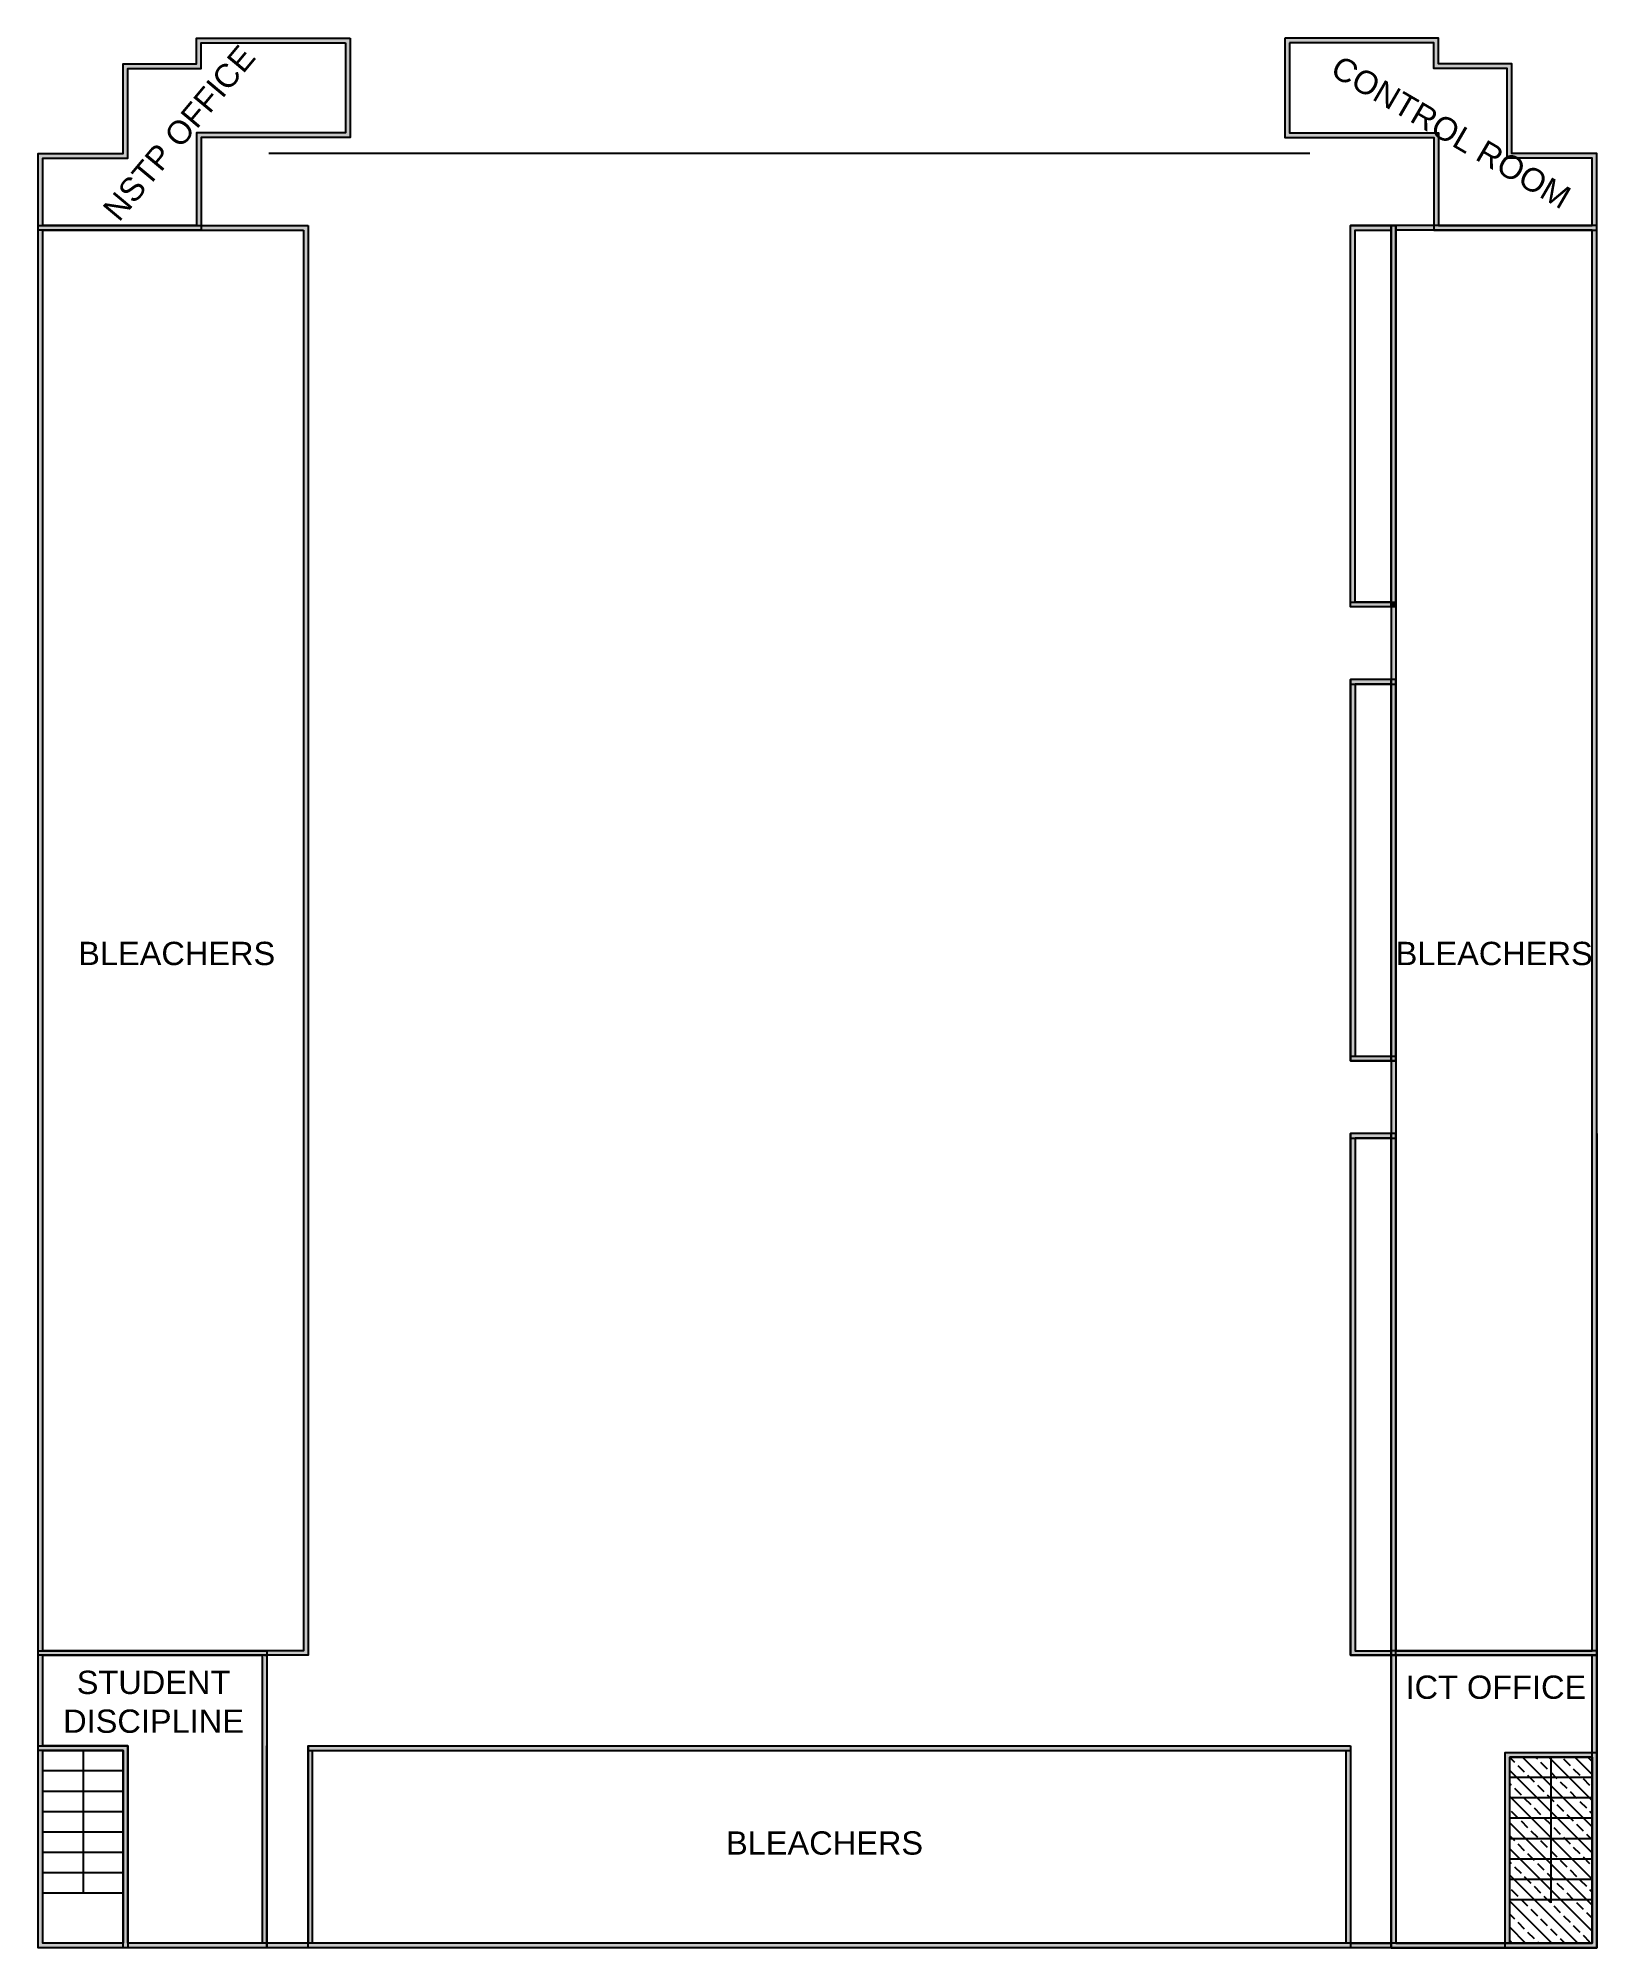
# Model space of a CAD drawing. Header units: centimetres. Extents: x 127612 to 181162, y 37734 to 103354.
import ezdxf

# ---------------------------------------------------------------- set-up
doc = ezdxf.new("R2010")
doc.units = ezdxf.units.CM
doc.layers.add('hatches', color=7, linetype='Continuous')
doc.layers.add('label', color=7, linetype='Continuous')
doc.styles.get("Standard").update_dxf_attribs({"font": 'arial.ttf'})

# ---------------------------------------------------------------- blocks, each defined once
blk = doc.blocks.new('*U1')
blk.add_line((0, 1415), (0, -1415))
blk = doc.blocks.new('*U2')
at = {"color": 0, "linetype": 'ByBlock', "lineweight": -2, "transparency": 16777216}
for p in [(121062, 89709), (121762, 89709), (122462, 89709), (123162, 89709), (123862, 89709), (124562, 89709), (125262, 89709), (125962, 89709)]:
    blk.add_blockref('*U1', p, dxfattribs=at)
blk = doc.blocks.new('*U3')
at = {"layer": 'hatches'}
blk.add_line((0, 1380), (0, -1380), dxfattribs=at)
blk = doc.blocks.new('*U4')
at = {"layer": 'hatches', "color": 0, "linetype": 'ByBlock', "lineweight": -2, "transparency": 16777216}
for p in [(120836, 39274), (121536, 39274), (122236, 39274), (122936, 39274), (123636, 39274), (124336, 39274), (125036, 39274), (125736, 39274)]:
    blk.add_blockref('*U3', p, dxfattribs=at)

msp = doc.modelspace()

# ---------------------------------------------------------------- hatches: boundary and pattern name
at = {"layer": 'hatches'}
h = msp.add_hatch(color=256, dxfattribs=at)
h.dxf.hatch_style = 1
h.paths.add_polyline_path([(127612, 47944), (127612, 47784), (135462, 47784), (135462, 47944)])
h.paths.add_polyline_path([(133047, 100104), (133047, 96914), (133207, 96914), (133207, 99944), (138332, 99944), (138332, 103354), (133047, 103354), (133047, 102474), (130532, 102474), (130532, 99396), (127612, 99396), (127612, 96914), (127772, 96914), (127772, 99236), (130692, 99236), (130692, 102314), (133207, 102314), (133207, 103194), (138172, 103194), (138172, 100104)])
h = msp.add_hatch(color=256, dxfattribs=at)
h.dxf.hatch_style = 1
h.paths.add_polyline_path([(174262, 83814), (174262, 96914), (174102, 96914), (174102, 83814)])
h.paths.add_polyline_path([(175727, 96914), (175727, 100104), (170602, 100104), (170602, 103194), (175567, 103194), (175567, 102314), (178082, 102314), (178082, 99236), (181002, 99236), (181002, 96914), (181162, 96914), (181162, 99396), (178242, 99396), (178242, 102474), (175727, 102474), (175727, 103354), (170442, 103354), (170442, 99944), (175567, 99944), (175567, 96914)])
h.paths.add_polyline_path([(174262, 81314), (174262, 83814), (174102, 83814), (174102, 81314)])
h.paths.add_polyline_path([(174102, 68214), (174102, 68374), (172862, 68374), (172702, 68374), (172702, 68214)])
h.paths.add_polyline_path([(174262, 37894), (174262, 47784), (174102, 47784), (174102, 37894)])
h.paths.add_polyline_path([(181162, 44444), (181162, 47784), (181002, 47784), (181002, 44444)])
h.paths.add_polyline_path([(181162, 37734), (181162, 44444), (181002, 44444), (181002, 37894), (178172, 37894), (178012, 37894), (178012, 37734)])
h.paths.add_polyline_path([(181002, 44284), (181002, 44444), (178012, 44444), (178012, 37894), (178172, 37894), (178172, 44284)], flags=17)
h.paths.add_polyline_path([(178012, 37734), (178012, 37894), (174262, 37894), (174102, 37894), (174102, 37734)])
h = msp.add_hatch(color=256, dxfattribs=at)
h.dxf.hatch_style = 1
h.paths.add_polyline_path([(174102, 37734), (174102, 37894), (172702, 37894), (172702, 37734)])
h.paths.add_polyline_path([(172702, 37734), (172702, 37894), (164402, 37894), (137042, 37894), (137042, 44509), (136882, 44509), (136882, 37734)])
h.paths.add_polyline_path([(172702, 37894), (172702, 44509), (172542, 44509), (172542, 37894)], flags=17)
h.paths.add_polyline_path([(172702, 44509), (172702, 44669), (136882, 44669), (136882, 44509)])
h.paths.add_polyline_path([(136882, 37734), (136882, 37894), (135462, 37894), (135462, 37734)])
h.paths.add_polyline_path([(135462, 37734), (135462, 37894), (130692, 37894), (130692, 37734)])
h.paths.add_polyline_path([(135462, 37894), (135462, 47784), (135302, 47784), (135302, 37894)])
h.paths.add_polyline_path([(130692, 37734), (130692, 44669), (127772, 44669), (127612, 44669), (127612, 44509), (130532, 44509), (130532, 37734)])
h.paths.add_polyline_path([(130532, 37734), (130532, 37894), (127772, 37894), (127772, 44509), (127612, 44509), (127612, 37734)], flags=17)
h.paths.add_polyline_path([(127772, 44669), (127772, 47784), (127612, 47784), (127612, 44669)])
h.paths.add_polyline_path([(135462, 47784), (135462, 47944), (127612, 47944), (127612, 47784)], flags=0)
h.paths.add_polyline_path([(136882, 47784), (136882, 96914), (127612, 96914), (127612, 47944), (127772, 47944), (127772, 96754), (136722, 96754), (136722, 47944), (135462, 47944), (135462, 47784)])
h = msp.add_hatch(color=256, dxfattribs=at)
h.dxf.hatch_style = 1
h.paths.add_polyline_path([(174102, 47784), (174102, 47944), (172862, 47944), (172862, 65554), (174102, 65554), (174102, 65714), (172702, 65714), (172702, 47784)])
h.paths.add_polyline_path([(172862, 68374), (172862, 81154), (172702, 81154), (172702, 68374)])
h.paths.add_polyline_path([(172862, 83974), (172862, 96754), (174102, 96754), (174102, 96914), (172702, 96914), (172702, 83974)])
h = msp.add_hatch(color=256, dxfattribs=at)
h.dxf.hatch_style = 1
h.paths.add_polyline_path([(174102, 83814), (174102, 83974), (172702, 83974), (172702, 83814)])
h.paths.add_polyline_path([(174102, 81154), (174102, 81314), (172702, 81314), (172702, 81154)])
h.paths.add_polyline_path([(174262, 81314), (174262, 83814), (174102, 83814), (174102, 81314)], flags=16)
h.paths.add_polyline_path([(174262, 83814), (174262, 83974), (174102, 83974), (174102, 83814)], flags=0)
h.paths.add_polyline_path([(174262, 81154), (174262, 81314), (174102, 81314), (174102, 81154)], flags=0)
h.paths.add_polyline_path([(174262, 83814), (174262, 96914), (174102, 96914), (174102, 83814)], flags=0)
h.paths.add_polyline_path([(181002, 96754), (181002, 47944), (174262, 47944), (174262, 83814), (174102, 83814), (174102, 47784), (181162, 47784), (181162, 96914), (174262, 96914), (174262, 96754)])
h = msp.add_hatch(color=256, dxfattribs=at)
h.dxf.hatch_style = 1
h.paths.add_polyline_path([(174262, 83974), (174102, 83974), (174102, 83814), (174262, 83814)])
h = msp.add_hatch(dxfattribs=at)
h.set_pattern_fill('ANSI33', color=256, scale=100, angle=-90)
h.set_pattern_definition([(315, (89878.44, 165345.7), (449.0128, 449.0128), []), (315, (89878.44, 164896.7), (449.0128, 449.0128), [317.5, -158.75])])
h.paths.add_polyline_path([(181002, 43584), (181002, 44284), (179587, 44284), (179587, 43584)])
h.paths.add_polyline_path([(181002, 42884), (181002, 43584), (179587, 43584), (179587, 42884)])
h.paths.add_polyline_path([(181002, 41484), (181002, 42184), (179587, 42184), (179587, 41484)])
h.paths.add_polyline_path([(181002, 42184), (181002, 42884), (179587, 42884), (179587, 42184)])
h.paths.add_polyline_path([(179587, 42884), (179587, 43584), (178172, 43584), (178172, 42884)])
h.paths.add_polyline_path([(179587, 43584), (179587, 44284), (178172, 44284), (178172, 43584)])
h.paths.add_polyline_path([(179587, 42184), (179587, 42884), (178172, 42884), (178172, 42184)])
h.paths.add_polyline_path([(179587, 41484), (179587, 42184), (178172, 42184), (178172, 41484)])
h.paths.add_polyline_path([(179587, 40784), (179587, 41484), (178172, 41484), (178172, 40784)])
h.paths.add_polyline_path([(181002, 40784), (181002, 41484), (179587, 41484), (179587, 40784)])
h.paths.add_polyline_path([(181002, 39384), (181002, 40084), (179587, 40084), (179587, 39384)])
h.paths.add_polyline_path([(181002, 40084), (181002, 40784), (179587, 40784), (179587, 40084)])
h.paths.add_polyline_path([(179587, 40084), (179587, 40784), (178172, 40784), (178172, 40084)])
h.paths.add_polyline_path([(179587, 39384), (179587, 40084), (178172, 40084), (178172, 39384)])
h.paths.add_polyline_path([(181002, 37894), (181002, 39384), (178172, 39384), (178172, 37894)])

# ---------------------------------------------------------------- linework, layer by layer
for p, q in [((171302, 99396), (138332, 99396)), ((172702, 83814), (172702, 96914)), ((174102, 96914), (172702, 96914)), ((172702, 83814), (172702, 96914)), ((174102, 96914), (172702, 96914)), ((181162, 83814), (181162, 96914)), ((174102, 83814), (172702, 83814)), ((174102, 83814), (172702, 83814)), ((181162, 81314), (181162, 83814)), ((172702, 68214), (172702, 81314)), ((174102, 81314), (172702, 81314)), ((172702, 68214), (172702, 81314)), ((174102, 81314), (172702, 81314)), ((181162, 68214), (181162, 81314)), ((174102, 68214), (172702, 68214)), ((174102, 68214), (172702, 68214)), ((172702, 47784), (172702, 65714)), ((174102, 65714), (172702, 65714)), ((172702, 47784), (172702, 65714)), ((174102, 65714), (172702, 65714)), ((181162, 47784), (181162, 65714)), ((136882, 47784), (130532, 47784)), ((135382, 47784), (135462, 47784)), ((135462, 47784), (135462, 45176)), ((174102, 47784), (172702, 47784)), ((174102, 47784), (172702, 47784)), ((181162, 47784), (181162, 44284)), ((174102, 43134), (174102, 46205)), ((129152, 44509), (129152, 39609)), ((179587, 44284), (179587, 39284)), ((127772, 37734), (127612, 37734))]:
    msp.add_line(p, q)
for points in [[(138332, 103354), (138332, 99944), (133207, 99944), (133207, 96754), (127612, 96754), (127612, 99396), (130532, 99396), (130532, 102474), (133047, 102474), (133047, 103354)], [(138172, 103194), (138172, 100104), (133047, 100104), (133047, 96914), (127772, 96914), (127772, 99236), (130692, 99236), (130692, 102314), (133207, 102314), (133207, 103194)], [(170442, 103354), (170442, 99944), (175567, 99944), (175567, 96754), (181162, 96754), (181162, 99396), (178242, 99396), (178242, 102474), (175727, 102474), (175727, 103354)], [(170602, 103194), (170602, 100104), (175727, 100104), (175727, 96914), (181002, 96914), (181002, 99236), (178082, 99236), (178082, 102314), (175567, 102314), (175567, 103194)], [(136882, 96914), (136882, 47784), (127612, 47784), (127612, 96914)], [(136722, 96754), (136722, 47944), (127772, 47944), (127772, 96754)], [(172702, 83814), (172702, 96914), (174262, 96914), (174262, 83814)], [(172862, 83974), (172862, 96754), (174102, 96754), (174102, 83974)], [(181162, 47784), (181162, 96914), (174102, 96914), (174102, 47784)], [(181002, 47944), (181002, 96754), (174262, 96754), (174262, 47944)], [(174262, 83974), (174262, 83814), (172702, 83814), (172702, 83974)], [(174262, 83974), (174262, 83814), (172702, 83814), (172702, 83974)], [(174262, 81154), (174262, 81314), (172702, 81314), (172702, 81154)], [(174262, 81154), (174262, 81314), (172702, 81314), (172702, 81154)], [(174262, 68214), (174262, 81314), (172702, 81314), (172702, 68214)], [(174102, 68374), (174102, 81154), (172862, 81154), (172862, 68374)], [(174262, 68374), (174262, 68214), (172702, 68214), (172702, 68374)], [(174262, 68374), (174262, 68214), (172702, 68214), (172702, 68374)], [(174262, 65554), (174262, 65714), (172702, 65714), (172702, 65554)], [(174262, 65554), (174262, 65714), (172702, 65714), (172702, 65554)], [(174262, 47784), (174262, 65714), (172702, 65714), (172702, 47784)], [(174102, 47944), (174102, 65554), (172862, 65554), (172862, 47944)], [(174102, 47944), (174102, 37734), (181162, 37734), (181162, 47944)], [(135302, 37894), (130692, 37894), (130692, 44669), (127772, 44669), (127772, 47784), (135302, 47784)], [(181162, 47784), (181162, 37734), (174102, 37734), (174102, 47784)], [(174262, 47784), (174262, 37894), (181002, 37894), (181002, 47784)], [(130692, 44669), (130692, 37734), (127612, 37734), (127612, 44669)], [(172702, 44669), (172702, 37734), (136882, 37734), (136882, 44669)], [(130532, 44509), (130532, 37894), (127772, 37894), (127772, 44509)], [(172542, 44509), (172542, 37894), (137042, 37894), (137042, 44509)], [(178012, 37734), (178012, 44444), (181162, 44444), (181162, 37734)], [(178172, 37894), (178172, 44284), (181002, 44284), (181002, 37894)]]:
    msp.add_lwpolyline(points, close=True)
for points in [[(138332, 99396), (135532, 99396)], [(174102, 83814), (174102, 96914)], [(174102, 83814), (174102, 96914)], [(174262, 83814), (174262, 96914)], [(174262, 83814), (174262, 96914)], [(181162, 96914), (176412, 96914)], [(174102, 68214), (174102, 81314)], [(174102, 68214), (174102, 81314)], [(174262, 68214), (174262, 81314)], [(174262, 68214), (174262, 81314)], [(174102, 47784), (174102, 65714)], [(174102, 47784), (174102, 65714)], [(181162, 65714), (181162, 47784)], [(135462, 37734), (130532, 37734), (130532, 44509), (127612, 44509), (127612, 47944), (135462, 47944), (135462, 37734)], [(181162, 47784), (174102, 47784)], [(174102, 44669), (174102, 37734), (135462, 37734), (135462, 44669)], [(136882, 44669), (136882, 37894), (135462, 37894), (135462, 44669)], [(136882, 44669), (172702, 44669)], [(172702, 44669), (172702, 37894), (174102, 37894), (174102, 44669)], [(136882, 44509), (172702, 44509)], [(130532, 37734), (130532, 43134)], [(144682, 37734), (130532, 37734), (130532, 43134)], [(144522, 37894), (130692, 37894), (130692, 42974)], [(181162, 43134), (181162, 37734), (164242, 37734)], [(181002, 42974), (181002, 37894), (164402, 37894)], [(181162, 37734), (181162, 43134)], [(181162, 37734), (181162, 43134)], [(144682, 37734), (130532, 37734)], [(181162, 37734), (164242, 37734)]]:
    msp.add_lwpolyline(points)
msp.add_line((174262, 96914), (174102, 96914), dxfattribs=at)

# ---------------------------------------------------------------- block references
at = {"rotation": 270}
msp.add_blockref('*U2', (89878, 165346), dxfattribs=at)
at = {"layer": 'hatches', "rotation": 270}
msp.add_blockref('*U4', (89878, 165346), dxfattribs=at)

# ---------------------------------------------------------------- texts
at = {"layer": 'label', "char_height": 800}
for s, insert, attachment_point, rotation in [('\\pxqc;NSTP OFFICE', (129038, 96640), 1, 50.11133), ('\\pxqc;CONTROL ROOM', (180540, 98034), 3, 329.75754)]:
    msp.add_mtext_dynamic_manual_height_columns(s, width=9685.98, gutter_width=12.5, heights=[0], dxfattribs=dict(at, insert=insert, attachment_point=attachment_point, rotation=rotation))
at = {"layer": 'label', "char_height": 800, "attachment_point": 1}
for s, width, insert in [('\\pxqc;BLEACHERS', 9993.04, (127375, 72303)), ('\\pxqc;BLEACHERS', 9993.04, (172639, 72303)), ('\\pxqc;STUDENT DISCIPLINE', 9993.04, (126578, 47255)), ('\\pxqc;ICT OFFICE', 5936.82, (174726, 47089)), ('\\pxqc;BLEACHERS', 9993.04, (149633, 41736))]:
    msp.add_mtext_dynamic_manual_height_columns(s, width=width, gutter_width=12.5, heights=[0], dxfattribs=dict(at, insert=insert))

doc.saveas('drawing.dxf')
